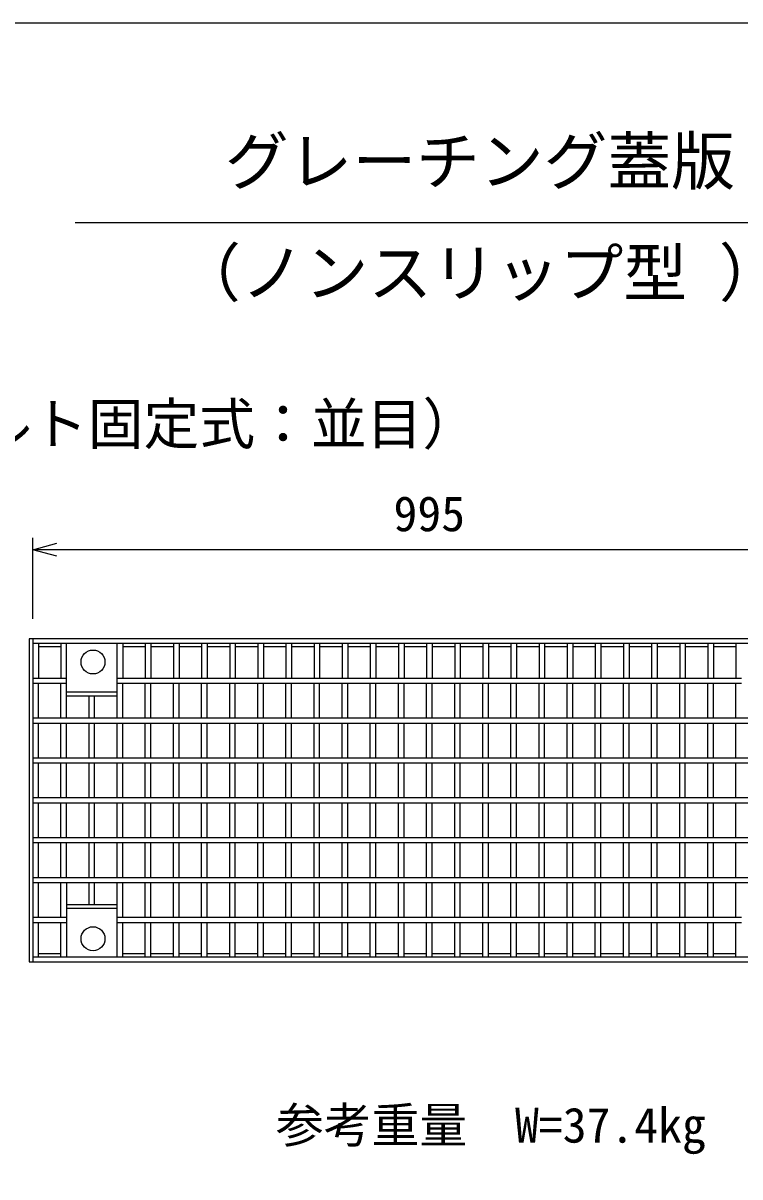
# Model space of a CAD drawing. Units: millimetres, scale not verified. Extents: x -16800 to 16800, y -5940 to 5940.
# Drawn here: x -4618 to -3719, y 2337 to 3784 of the extents above; entities that cross this region are included whole.
import ezdxf
from ezdxf.enums import TextEntityAlignment as Align

# ---------------------------------------------------------------- set-up
doc = ezdxf.new("R2010")
doc.units = ezdxf.units.MM
doc.header["$LTSCALE"] = 20
for name, color, linetype, lineweight in [('0-2_TXT', 7, 'Continuous', 25), ('0-6_HATCH', 6, 'Continuous', 25), ('0-9_DIM', 7, 'Continuous', 25)]:
    doc.layers.add(name, color=color, linetype=linetype, lineweight=lineweight)
doc.styles.add('ＭＳ ゴシック', font='')
doc.styles.get('ＭＳ ゴシック').set_extended_font_data('MS Gothic')

msp = doc.modelspace()

# ---------------------------------------------------------------- linework, layer by layer
at = {"layer": '0-2_TXT'}
msp.add_line((-4553.1, 3533.72), (-3537.52, 3533.72), dxfattribs=at)
msp.add_lwpolyline([(-5295.31, 933.72), (-2795.31, 933.72), (-2795.31, 3783.72), (-5295.31, 3783.72)], close=True, dxfattribs=at)
at = {"layer": '0-6_HATCH'}
for p, q in [((-4606.22, 3011.5), (-4606.22, 2606.5)), ((-3611.22, 3005.5), (-4606.22, 3005.5)), ((-4599.22, 3005.5), (-4599.22, 2962)), ((-4570.94, 3001.5), (-4599.22, 3001.5)), ((-4570.94, 3005.5), (-4570.94, 2962)), ((-4563.94, 2912), (-4563.94, 3005.5)), ((-4500.37, 2912), (-4500.37, 3005.5)), ((-4493.37, 3005.5), (-4493.37, 2962)), ((-4465.08, 3001.5), (-4493.37, 3001.5)), ((-4465.08, 3005.5), (-4465.08, 2962)), ((-4458.08, 3005.5), (-4458.08, 2962)), ((-4429.8, 3001.5), (-4458.08, 3001.5)), ((-4429.8, 3005.5), (-4429.8, 2962)), ((-4422.8, 3005.5), (-4422.8, 2962)), ((-4394.51, 3001.5), (-4422.8, 3001.5)), ((-4394.51, 3005.5), (-4394.51, 2962)), ((-4387.51, 3005.5), (-4387.51, 2962)), ((-4359.22, 3001.5), (-4387.51, 3001.5)), ((-4359.22, 3005.5), (-4359.22, 2962)), ((-4352.22, 3005.5), (-4352.22, 2962)), ((-4323.94, 3001.5), (-4352.22, 3001.5)), ((-4323.94, 3005.5), (-4323.94, 2962)), ((-4316.94, 3005.5), (-4316.94, 2962)), ((-4288.65, 3001.5), (-4316.94, 3001.5)), ((-4288.65, 3005.5), (-4288.65, 2962)), ((-4281.65, 3005.5), (-4281.65, 2962)), ((-4253.37, 3001.5), (-4281.65, 3001.5)), ((-4253.37, 3005.5), (-4253.37, 2962)), ((-4246.37, 3005.5), (-4246.37, 2962)), ((-4218.08, 3001.5), (-4246.37, 3001.5)), ((-4218.08, 3005.5), (-4218.08, 2962)), ((-4211.08, 3005.5), (-4211.08, 2962)), ((-4182.8, 3001.5), (-4211.08, 3001.5)), ((-4182.8, 3005.5), (-4182.8, 2962)), ((-4175.8, 3005.5), (-4175.8, 2962)), ((-4147.51, 3001.5), (-4175.8, 3001.5)), ((-4147.51, 3005.5), (-4147.51, 2962)), ((-4140.51, 3005.5), (-4140.51, 2962)), ((-4112.22, 3001.5), (-4140.51, 3001.5)), ((-4112.22, 3005.5), (-4112.22, 2962)), ((-4105.22, 3005.5), (-4105.22, 2962)), ((-4076.94, 3001.5), (-4105.22, 3001.5)), ((-4076.94, 3005.5), (-4076.94, 2962)), ((-4069.94, 3005.5), (-4069.94, 2962)), ((-4041.65, 3001.5), (-4069.94, 3001.5)), ((-4041.65, 3005.5), (-4041.65, 2962)), ((-4034.65, 3005.5), (-4034.65, 2962)), ((-4006.37, 3001.5), (-4034.65, 3001.5)), ((-4006.37, 3005.5), (-4006.37, 2962)), ((-3999.37, 3005.5), (-3999.37, 2962)), ((-3971.08, 3001.5), (-3999.37, 3001.5)), ((-3971.08, 3005.5), (-3971.08, 2962)), ((-3964.08, 3005.5), (-3964.08, 2962)), ((-3935.8, 3001.5), (-3964.08, 3001.5)), ((-3935.8, 3005.5), (-3935.8, 2962)), ((-3928.8, 3005.5), (-3928.8, 2962)), ((-3900.51, 3001.5), (-3928.8, 3001.5)), ((-3900.51, 3005.5), (-3900.51, 2962)), ((-3893.51, 3005.5), (-3893.51, 2962)), ((-3865.22, 3001.5), (-3893.51, 3001.5)), ((-3865.22, 3005.5), (-3865.22, 2962)), ((-3858.22, 3005.5), (-3858.22, 2962)), ((-3829.94, 3001.5), (-3858.22, 3001.5)), ((-3829.94, 3005.5), (-3829.94, 2962)), ((-3822.94, 3005.5), (-3822.94, 2962)), ((-3794.65, 3001.5), (-3822.94, 3001.5)), ((-3794.65, 3005.5), (-3794.65, 2962)), ((-3787.65, 3005.5), (-3787.65, 2962)), ((-3759.37, 3001.5), (-3787.65, 3001.5)), ((-3759.37, 3005.5), (-3759.37, 2962)), ((-3752.37, 3005.5), (-3752.37, 2962)), ((-3724.08, 3001.5), (-3752.37, 3001.5)), ((-3724.08, 3005.5), (-3724.08, 2962)), ((-4563.94, 2962), (-4606.22, 2962)), ((-4606.22, 2956), (-4563.94, 2956)), ((-4599.22, 2912), (-4599.22, 2956)), ((-4570.94, 2912), (-4570.94, 2956)), ((-3717.08, 2962), (-4500.37, 2962)), ((-4500.37, 2956), (-3717.08, 2956)), ((-4493.37, 2912), (-4493.37, 2956)), ((-4465.08, 2912), (-4465.08, 2956)), ((-4458.08, 2912), (-4458.08, 2956)), ((-4429.8, 2912), (-4429.8, 2956)), ((-4422.8, 2912), (-4422.8, 2956)), ((-4394.51, 2912), (-4394.51, 2956)), ((-4387.51, 2912), (-4387.51, 2956)), ((-4359.22, 2912), (-4359.22, 2956)), ((-4352.22, 2912), (-4352.22, 2956)), ((-4323.94, 2912), (-4323.94, 2956)), ((-4316.94, 2912), (-4316.94, 2956)), ((-4288.65, 2912), (-4288.65, 2956)), ((-4281.65, 2912), (-4281.65, 2956)), ((-4253.37, 2912), (-4253.37, 2956)), ((-4246.37, 2912), (-4246.37, 2956)), ((-4218.08, 2912), (-4218.08, 2956)), ((-4211.08, 2912), (-4211.08, 2956)), ((-4182.8, 2912), (-4182.8, 2956)), ((-4175.8, 2912), (-4175.8, 2956)), ((-4147.51, 2912), (-4147.51, 2956)), ((-4140.51, 2912), (-4140.51, 2956)), ((-4112.22, 2912), (-4112.22, 2956)), ((-4105.22, 2912), (-4105.22, 2956)), ((-4076.94, 2912), (-4076.94, 2956)), ((-4069.94, 2912), (-4069.94, 2956)), ((-4041.65, 2912), (-4041.65, 2956)), ((-4034.65, 2912), (-4034.65, 2956)), ((-4006.37, 2912), (-4006.37, 2956)), ((-3999.37, 2912), (-3999.37, 2956)), ((-3971.08, 2912), (-3971.08, 2956)), ((-3964.08, 2912), (-3964.08, 2956)), ((-3935.8, 2912), (-3935.8, 2956)), ((-3928.8, 2912), (-3928.8, 2956)), ((-3900.51, 2912), (-3900.51, 2956)), ((-3893.51, 2912), (-3893.51, 2956)), ((-3865.22, 2912), (-3865.22, 2956)), ((-3858.22, 2912), (-3858.22, 2956)), ((-3829.94, 2912), (-3829.94, 2956)), ((-3822.94, 2912), (-3822.94, 2956)), ((-3794.65, 2912), (-3794.65, 2956)), ((-3787.65, 2912), (-3787.65, 2956)), ((-3759.37, 2912), (-3759.37, 2956)), ((-3752.37, 2912), (-3752.37, 2956)), ((-3724.08, 2912), (-3724.08, 2956)), ((-4500.37, 2944.5), (-4563.94, 2944.5)), ((-4563.94, 2940), (-4500.37, 2940)), ((-4535.65, 2912), (-4535.65, 2940)), ((-4528.65, 2912), (-4528.65, 2940)), ((-3611.22, 2912), (-4606.22, 2912)), ((-4606.22, 2906), (-3611.22, 2906)), ((-4599.22, 2862), (-4599.22, 2906)), ((-4570.94, 2862), (-4570.94, 2906)), ((-4563.94, 2862), (-4563.94, 2906)), ((-4535.65, 2862), (-4535.65, 2906)), ((-4528.65, 2862), (-4528.65, 2906)), ((-4500.37, 2862), (-4500.37, 2906)), ((-4493.37, 2862), (-4493.37, 2906)), ((-4465.08, 2862), (-4465.08, 2906)), ((-4458.08, 2862), (-4458.08, 2906)), ((-4429.8, 2862), (-4429.8, 2906)), ((-4422.8, 2862), (-4422.8, 2906)), ((-4394.51, 2862), (-4394.51, 2906)), ((-4387.51, 2862), (-4387.51, 2906)), ((-4359.22, 2862), (-4359.22, 2906)), ((-4352.22, 2862), (-4352.22, 2906)), ((-4323.94, 2862), (-4323.94, 2906)), ((-4316.94, 2862), (-4316.94, 2906)), ((-4288.65, 2862), (-4288.65, 2906)), ((-4281.65, 2862), (-4281.65, 2906)), ((-4253.37, 2862), (-4253.37, 2906)), ((-4246.37, 2862), (-4246.37, 2906)), ((-4218.08, 2862), (-4218.08, 2906)), ((-4211.08, 2862), (-4211.08, 2906)), ((-4182.8, 2862), (-4182.8, 2906)), ((-4175.8, 2862), (-4175.8, 2906)), ((-4147.51, 2862), (-4147.51, 2906)), ((-4140.51, 2862), (-4140.51, 2906)), ((-4112.22, 2862), (-4112.22, 2906)), ((-4105.22, 2862), (-4105.22, 2906)), ((-4076.94, 2862), (-4076.94, 2906)), ((-4069.94, 2862), (-4069.94, 2906)), ((-4041.65, 2862), (-4041.65, 2906)), ((-4034.65, 2862), (-4034.65, 2906)), ((-4006.37, 2862), (-4006.37, 2906)), ((-3999.37, 2862), (-3999.37, 2906)), ((-3971.08, 2862), (-3971.08, 2906)), ((-3964.08, 2862), (-3964.08, 2906)), ((-3935.8, 2862), (-3935.8, 2906)), ((-3928.8, 2862), (-3928.8, 2906)), ((-3900.51, 2862), (-3900.51, 2906)), ((-3893.51, 2862), (-3893.51, 2906)), ((-3865.22, 2862), (-3865.22, 2906)), ((-3858.22, 2862), (-3858.22, 2906)), ((-3829.94, 2862), (-3829.94, 2906)), ((-3822.94, 2862), (-3822.94, 2906)), ((-3794.65, 2862), (-3794.65, 2906)), ((-3787.65, 2862), (-3787.65, 2906)), ((-3759.37, 2862), (-3759.37, 2906)), ((-3752.37, 2862), (-3752.37, 2906)), ((-3724.08, 2862), (-3724.08, 2906)), ((-3611.22, 2862), (-4606.22, 2862)), ((-4606.22, 2856), (-3611.22, 2856)), ((-4599.22, 2812), (-4599.22, 2856)), ((-4570.94, 2812), (-4570.94, 2856)), ((-4563.94, 2812), (-4563.94, 2856)), ((-4535.65, 2812), (-4535.65, 2856)), ((-4528.65, 2812), (-4528.65, 2856)), ((-4500.37, 2812), (-4500.37, 2856)), ((-4493.37, 2812), (-4493.37, 2856)), ((-4465.08, 2812), (-4465.08, 2856)), ((-4458.08, 2812), (-4458.08, 2856)), ((-4429.8, 2812), (-4429.8, 2856)), ((-4422.8, 2812), (-4422.8, 2856)), ((-4394.51, 2812), (-4394.51, 2856)), ((-4387.51, 2812), (-4387.51, 2856)), ((-4359.22, 2812), (-4359.22, 2856)), ((-4352.22, 2812), (-4352.22, 2856)), ((-4323.94, 2812), (-4323.94, 2856)), ((-4316.94, 2812), (-4316.94, 2856)), ((-4288.65, 2812), (-4288.65, 2856)), ((-4281.65, 2812), (-4281.65, 2856)), ((-4253.37, 2812), (-4253.37, 2856)), ((-4246.37, 2812), (-4246.37, 2856)), ((-4218.08, 2812), (-4218.08, 2856)), ((-4211.08, 2812), (-4211.08, 2856)), ((-4182.8, 2812), (-4182.8, 2856)), ((-4175.8, 2812), (-4175.8, 2856)), ((-4147.51, 2812), (-4147.51, 2856)), ((-4140.51, 2812), (-4140.51, 2856)), ((-4112.22, 2812), (-4112.22, 2856)), ((-4105.22, 2812), (-4105.22, 2856)), ((-4076.94, 2812), (-4076.94, 2856)), ((-4069.94, 2812), (-4069.94, 2856)), ((-4041.65, 2812), (-4041.65, 2856)), ((-4034.65, 2812), (-4034.65, 2856)), ((-4006.37, 2812), (-4006.37, 2856)), ((-3999.37, 2812), (-3999.37, 2856)), ((-3971.08, 2812), (-3971.08, 2856)), ((-3964.08, 2812), (-3964.08, 2856)), ((-3935.8, 2812), (-3935.8, 2856)), ((-3928.8, 2812), (-3928.8, 2856)), ((-3900.51, 2812), (-3900.51, 2856)), ((-3893.51, 2812), (-3893.51, 2856)), ((-3865.22, 2812), (-3865.22, 2856)), ((-3858.22, 2812), (-3858.22, 2856)), ((-3829.94, 2812), (-3829.94, 2856)), ((-3822.94, 2812), (-3822.94, 2856)), ((-3794.65, 2812), (-3794.65, 2856)), ((-3787.65, 2812), (-3787.65, 2856)), ((-3759.37, 2812), (-3759.37, 2856)), ((-3752.37, 2812), (-3752.37, 2856)), ((-3724.08, 2812), (-3724.08, 2856)), ((-3611.22, 2812), (-4606.22, 2812)), ((-4606.22, 2806), (-3611.22, 2806)), ((-4599.22, 2762), (-4599.22, 2806)), ((-4570.94, 2762), (-4570.94, 2806)), ((-4563.94, 2762), (-4563.94, 2806)), ((-4535.65, 2762), (-4535.65, 2806)), ((-4528.65, 2762), (-4528.65, 2806)), ((-4500.37, 2762), (-4500.37, 2806)), ((-4493.37, 2762), (-4493.37, 2806)), ((-4465.08, 2762), (-4465.08, 2806)), ((-4458.08, 2762), (-4458.08, 2806)), ((-4429.8, 2762), (-4429.8, 2806)), ((-4422.8, 2762), (-4422.8, 2806)), ((-4394.51, 2762), (-4394.51, 2806)), ((-4387.51, 2762), (-4387.51, 2806)), ((-4359.22, 2762), (-4359.22, 2806)), ((-4352.22, 2762), (-4352.22, 2806)), ((-4323.94, 2762), (-4323.94, 2806)), ((-4316.94, 2762), (-4316.94, 2806)), ((-4288.65, 2762), (-4288.65, 2806)), ((-4281.65, 2762), (-4281.65, 2806)), ((-4253.37, 2762), (-4253.37, 2806)), ((-4246.37, 2762), (-4246.37, 2806)), ((-4218.08, 2762), (-4218.08, 2806)), ((-4211.08, 2762), (-4211.08, 2806)), ((-4182.8, 2762), (-4182.8, 2806)), ((-4175.8, 2762), (-4175.8, 2806)), ((-4147.51, 2762), (-4147.51, 2806)), ((-4140.51, 2762), (-4140.51, 2806)), ((-4112.22, 2762), (-4112.22, 2806)), ((-4105.22, 2762), (-4105.22, 2806)), ((-4076.94, 2762), (-4076.94, 2806)), ((-4069.94, 2762), (-4069.94, 2806)), ((-4041.65, 2762), (-4041.65, 2806)), ((-4034.65, 2762), (-4034.65, 2806)), ((-4006.37, 2762), (-4006.37, 2806)), ((-3999.37, 2762), (-3999.37, 2806)), ((-3971.08, 2762), (-3971.08, 2806)), ((-3964.08, 2762), (-3964.08, 2806)), ((-3935.8, 2762), (-3935.8, 2806)), ((-3928.8, 2762), (-3928.8, 2806)), ((-3900.51, 2762), (-3900.51, 2806)), ((-3893.51, 2762), (-3893.51, 2806)), ((-3865.22, 2762), (-3865.22, 2806)), ((-3858.22, 2762), (-3858.22, 2806)), ((-3829.94, 2762), (-3829.94, 2806)), ((-3822.94, 2762), (-3822.94, 2806)), ((-3794.65, 2762), (-3794.65, 2806)), ((-3787.65, 2762), (-3787.65, 2806)), ((-3759.37, 2762), (-3759.37, 2806)), ((-3752.37, 2762), (-3752.37, 2806)), ((-3724.08, 2762), (-3724.08, 2806)), ((-3611.22, 2762), (-4606.22, 2762)), ((-4606.22, 2756), (-3611.22, 2756)), ((-4599.22, 2712), (-4599.22, 2756)), ((-4570.94, 2712), (-4570.94, 2756)), ((-4563.94, 2712), (-4563.94, 2756)), ((-4535.65, 2712), (-4535.65, 2756)), ((-4528.65, 2712), (-4528.65, 2756)), ((-4500.37, 2712), (-4500.37, 2756)), ((-4493.37, 2712), (-4493.37, 2756)), ((-4465.08, 2712), (-4465.08, 2756)), ((-4458.08, 2712), (-4458.08, 2756)), ((-4429.8, 2712), (-4429.8, 2756)), ((-4422.8, 2712), (-4422.8, 2756)), ((-4394.51, 2712), (-4394.51, 2756)), ((-4387.51, 2712), (-4387.51, 2756)), ((-4359.22, 2712), (-4359.22, 2756)), ((-4352.22, 2712), (-4352.22, 2756)), ((-4323.94, 2712), (-4323.94, 2756)), ((-4316.94, 2712), (-4316.94, 2756)), ((-4288.65, 2712), (-4288.65, 2756)), ((-4281.65, 2712), (-4281.65, 2756)), ((-4253.37, 2712), (-4253.37, 2756)), ((-4246.37, 2712), (-4246.37, 2756)), ((-4218.08, 2712), (-4218.08, 2756)), ((-4211.08, 2712), (-4211.08, 2756)), ((-4182.8, 2712), (-4182.8, 2756)), ((-4175.8, 2712), (-4175.8, 2756)), ((-4147.51, 2712), (-4147.51, 2756)), ((-4140.51, 2712), (-4140.51, 2756)), ((-4112.22, 2712), (-4112.22, 2756)), ((-4105.22, 2712), (-4105.22, 2756)), ((-4076.94, 2712), (-4076.94, 2756)), ((-4069.94, 2712), (-4069.94, 2756)), ((-4041.65, 2712), (-4041.65, 2756)), ((-4034.65, 2712), (-4034.65, 2756)), ((-4006.37, 2712), (-4006.37, 2756)), ((-3999.37, 2712), (-3999.37, 2756)), ((-3971.08, 2712), (-3971.08, 2756)), ((-3964.08, 2712), (-3964.08, 2756)), ((-3935.8, 2712), (-3935.8, 2756)), ((-3928.8, 2712), (-3928.8, 2756)), ((-3900.51, 2712), (-3900.51, 2756)), ((-3893.51, 2712), (-3893.51, 2756)), ((-3865.22, 2712), (-3865.22, 2756)), ((-3858.22, 2712), (-3858.22, 2756)), ((-3829.94, 2712), (-3829.94, 2756)), ((-3822.94, 2712), (-3822.94, 2756)), ((-3794.65, 2712), (-3794.65, 2756)), ((-3787.65, 2712), (-3787.65, 2756)), ((-3759.37, 2712), (-3759.37, 2756)), ((-3752.37, 2712), (-3752.37, 2756)), ((-3724.08, 2712), (-3724.08, 2756)), ((-3611.22, 2712), (-4606.22, 2712)), ((-4606.22, 2706), (-3611.22, 2706)), ((-4599.22, 2662), (-4599.22, 2706)), ((-4570.94, 2662), (-4570.94, 2706)), ((-4563.94, 2706), (-4563.94, 2612.5)), ((-4535.65, 2678), (-4535.65, 2706)), ((-4528.65, 2678), (-4528.65, 2706)), ((-4500.37, 2612.5), (-4500.37, 2706)), ((-4493.37, 2662), (-4493.37, 2706)), ((-4465.08, 2662), (-4465.08, 2706)), ((-4458.08, 2662), (-4458.08, 2706)), ((-4429.8, 2662), (-4429.8, 2706)), ((-4422.8, 2662), (-4422.8, 2706)), ((-4394.51, 2662), (-4394.51, 2706)), ((-4387.51, 2662), (-4387.51, 2706)), ((-4359.22, 2662), (-4359.22, 2706)), ((-4352.22, 2662), (-4352.22, 2706)), ((-4323.94, 2662), (-4323.94, 2706)), ((-4316.94, 2662), (-4316.94, 2706)), ((-4288.65, 2662), (-4288.65, 2706)), ((-4281.65, 2662), (-4281.65, 2706)), ((-4253.37, 2662), (-4253.37, 2706)), ((-4246.37, 2662), (-4246.37, 2706)), ((-4218.08, 2662), (-4218.08, 2706)), ((-4211.08, 2662), (-4211.08, 2706)), ((-4182.8, 2662), (-4182.8, 2706)), ((-4175.8, 2662), (-4175.8, 2706)), ((-4147.51, 2662), (-4147.51, 2706)), ((-4140.51, 2662), (-4140.51, 2706)), ((-4112.22, 2662), (-4112.22, 2706)), ((-4105.22, 2662), (-4105.22, 2706)), ((-4076.94, 2662), (-4076.94, 2706)), ((-4069.94, 2662), (-4069.94, 2706)), ((-4041.65, 2662), (-4041.65, 2706)), ((-4034.65, 2662), (-4034.65, 2706)), ((-4006.37, 2662), (-4006.37, 2706)), ((-3999.37, 2662), (-3999.37, 2706)), ((-3971.08, 2662), (-3971.08, 2706)), ((-3964.08, 2662), (-3964.08, 2706)), ((-3935.8, 2662), (-3935.8, 2706)), ((-3928.8, 2662), (-3928.8, 2706)), ((-3900.51, 2662), (-3900.51, 2706)), ((-3893.51, 2662), (-3893.51, 2706)), ((-3865.22, 2662), (-3865.22, 2706)), ((-3858.22, 2662), (-3858.22, 2706)), ((-3829.94, 2662), (-3829.94, 2706)), ((-3822.94, 2662), (-3822.94, 2706)), ((-3794.65, 2662), (-3794.65, 2706)), ((-3787.65, 2662), (-3787.65, 2706)), ((-3759.37, 2662), (-3759.37, 2706)), ((-3752.37, 2662), (-3752.37, 2706)), ((-3724.08, 2662), (-3724.08, 2706)), ((-4500.37, 2678), (-4563.94, 2678)), ((-4500.37, 2673.5), (-4563.94, 2673.5)), ((-4563.94, 2662), (-4606.22, 2662)), ((-4606.22, 2656), (-4563.94, 2656)), ((-4599.22, 2612.5), (-4599.22, 2656)), ((-4570.94, 2612.5), (-4570.94, 2656)), ((-3717.08, 2662), (-4500.37, 2662)), ((-4500.37, 2656), (-3717.08, 2656)), ((-4493.37, 2612.5), (-4493.37, 2656)), ((-4465.08, 2612.5), (-4465.08, 2656)), ((-4458.08, 2612.5), (-4458.08, 2656)), ((-4429.8, 2612.5), (-4429.8, 2656)), ((-4422.8, 2612.5), (-4422.8, 2656)), ((-4394.51, 2612.5), (-4394.51, 2656)), ((-4387.51, 2612.5), (-4387.51, 2656)), ((-4359.22, 2612.5), (-4359.22, 2656)), ((-4352.22, 2612.5), (-4352.22, 2656)), ((-4323.94, 2612.5), (-4323.94, 2656)), ((-4316.94, 2612.5), (-4316.94, 2656)), ((-4288.65, 2612.5), (-4288.65, 2656)), ((-4281.65, 2612.5), (-4281.65, 2656)), ((-4253.37, 2612.5), (-4253.37, 2656)), ((-4246.37, 2612.5), (-4246.37, 2656)), ((-4218.08, 2612.5), (-4218.08, 2656)), ((-4211.08, 2612.5), (-4211.08, 2656)), ((-4182.8, 2612.5), (-4182.8, 2656)), ((-4175.8, 2612.5), (-4175.8, 2656)), ((-4147.51, 2612.5), (-4147.51, 2656)), ((-4140.51, 2612.5), (-4140.51, 2656)), ((-4112.22, 2612.5), (-4112.22, 2656)), ((-4105.22, 2612.5), (-4105.22, 2656)), ((-4076.94, 2612.5), (-4076.94, 2656)), ((-4069.94, 2612.5), (-4069.94, 2656)), ((-4041.65, 2612.5), (-4041.65, 2656)), ((-4034.65, 2612.5), (-4034.65, 2656)), ((-4006.37, 2612.5), (-4006.37, 2656)), ((-3999.37, 2612.5), (-3999.37, 2656)), ((-3971.08, 2612.5), (-3971.08, 2656)), ((-3964.08, 2612.5), (-3964.08, 2656)), ((-3935.8, 2612.5), (-3935.8, 2656)), ((-3928.8, 2612.5), (-3928.8, 2656)), ((-3900.51, 2612.5), (-3900.51, 2656)), ((-3893.51, 2612.5), (-3893.51, 2656)), ((-3865.22, 2612.5), (-3865.22, 2656)), ((-3858.22, 2612.5), (-3858.22, 2656)), ((-3829.94, 2612.5), (-3829.94, 2656)), ((-3822.94, 2612.5), (-3822.94, 2656)), ((-3794.65, 2612.5), (-3794.65, 2656)), ((-3787.65, 2612.5), (-3787.65, 2656)), ((-3759.37, 2612.5), (-3759.37, 2656)), ((-3752.37, 2612.5), (-3752.37, 2656)), ((-3724.08, 2612.5), (-3724.08, 2656)), ((-3611.22, 2612.5), (-4606.22, 2612.5)), ((-4570.94, 2616.5), (-4599.22, 2616.5)), ((-4465.08, 2616.5), (-4493.37, 2616.5)), ((-4429.8, 2616.5), (-4458.08, 2616.5)), ((-4394.51, 2616.5), (-4422.8, 2616.5)), ((-4359.22, 2616.5), (-4387.51, 2616.5)), ((-4323.94, 2616.5), (-4352.22, 2616.5)), ((-4288.65, 2616.5), (-4316.94, 2616.5)), ((-4253.37, 2616.5), (-4281.65, 2616.5)), ((-4218.08, 2616.5), (-4246.37, 2616.5)), ((-4182.8, 2616.5), (-4211.08, 2616.5)), ((-4147.51, 2616.5), (-4175.8, 2616.5)), ((-4112.22, 2616.5), (-4140.51, 2616.5)), ((-4076.94, 2616.5), (-4105.22, 2616.5)), ((-4041.65, 2616.5), (-4069.94, 2616.5)), ((-4006.37, 2616.5), (-4034.65, 2616.5)), ((-3971.08, 2616.5), (-3999.37, 2616.5)), ((-3935.8, 2616.5), (-3964.08, 2616.5)), ((-3900.51, 2616.5), (-3928.8, 2616.5)), ((-3865.22, 2616.5), (-3893.51, 2616.5)), ((-3829.94, 2616.5), (-3858.22, 2616.5)), ((-3794.65, 2616.5), (-3822.94, 2616.5)), ((-3759.37, 2616.5), (-3787.65, 2616.5)), ((-3724.08, 2616.5), (-3752.37, 2616.5))]:
    msp.add_line(p, q, dxfattribs=at)
msp.add_lwpolyline([(-3606.72, 3011.5), (-4610.72, 3011.5), (-4610.72, 2606.5), (-3606.72, 2606.5)], dxfattribs=at)
for centre in [(-4530.72, 2982.5), (-4530.72, 2635.5)]:
    msp.add_circle(centre, 15, dxfattribs=at)
at = {"layer": '0-9_DIM'}
for p, q in [((-4606.22, 3036.72), (-4606.22, 3138.31)), ((-3611.22, 3123.31), (-4606.22, 3123.31))]:
    msp.add_line(p, q, dxfattribs=at)
msp.add_lwpolyline([(-4576.22, 3115.27), (-4606.22, 3123.31), (-4576.22, 3131.35)], dxfattribs=at)

# ---------------------------------------------------------------- texts
at = {"layer": '0-2_TXT', "style": 'ＭＳ ゴシック'}
for s, p in [('グレーチング蓋版', (-4365.31, 3563.72)), ('（ノンスリップ型 ）', (-4425.31, 3423.72))]:
    msp.add_text(s, height=58.65, dxfattribs=at).set_placement(p, align=Align.BOTTOM_LEFT)
at = {"layer": '0-9_DIM', "style": 'ＭＳ ゴシック'}
for s, height, p in [('（ボルト固定式：並目）', 51.32, (-4817.36, 3240.09)), ('995', 43.99, (-4153.72, 3133.31)), ('参考重量\u3000W=37.4kg', 43.99, (-4301.24, 2366.57))]:
    msp.add_text(s, height=height, dxfattribs=at).set_placement(p, align=Align.BOTTOM_LEFT)

doc.saveas('drawing.dxf')
